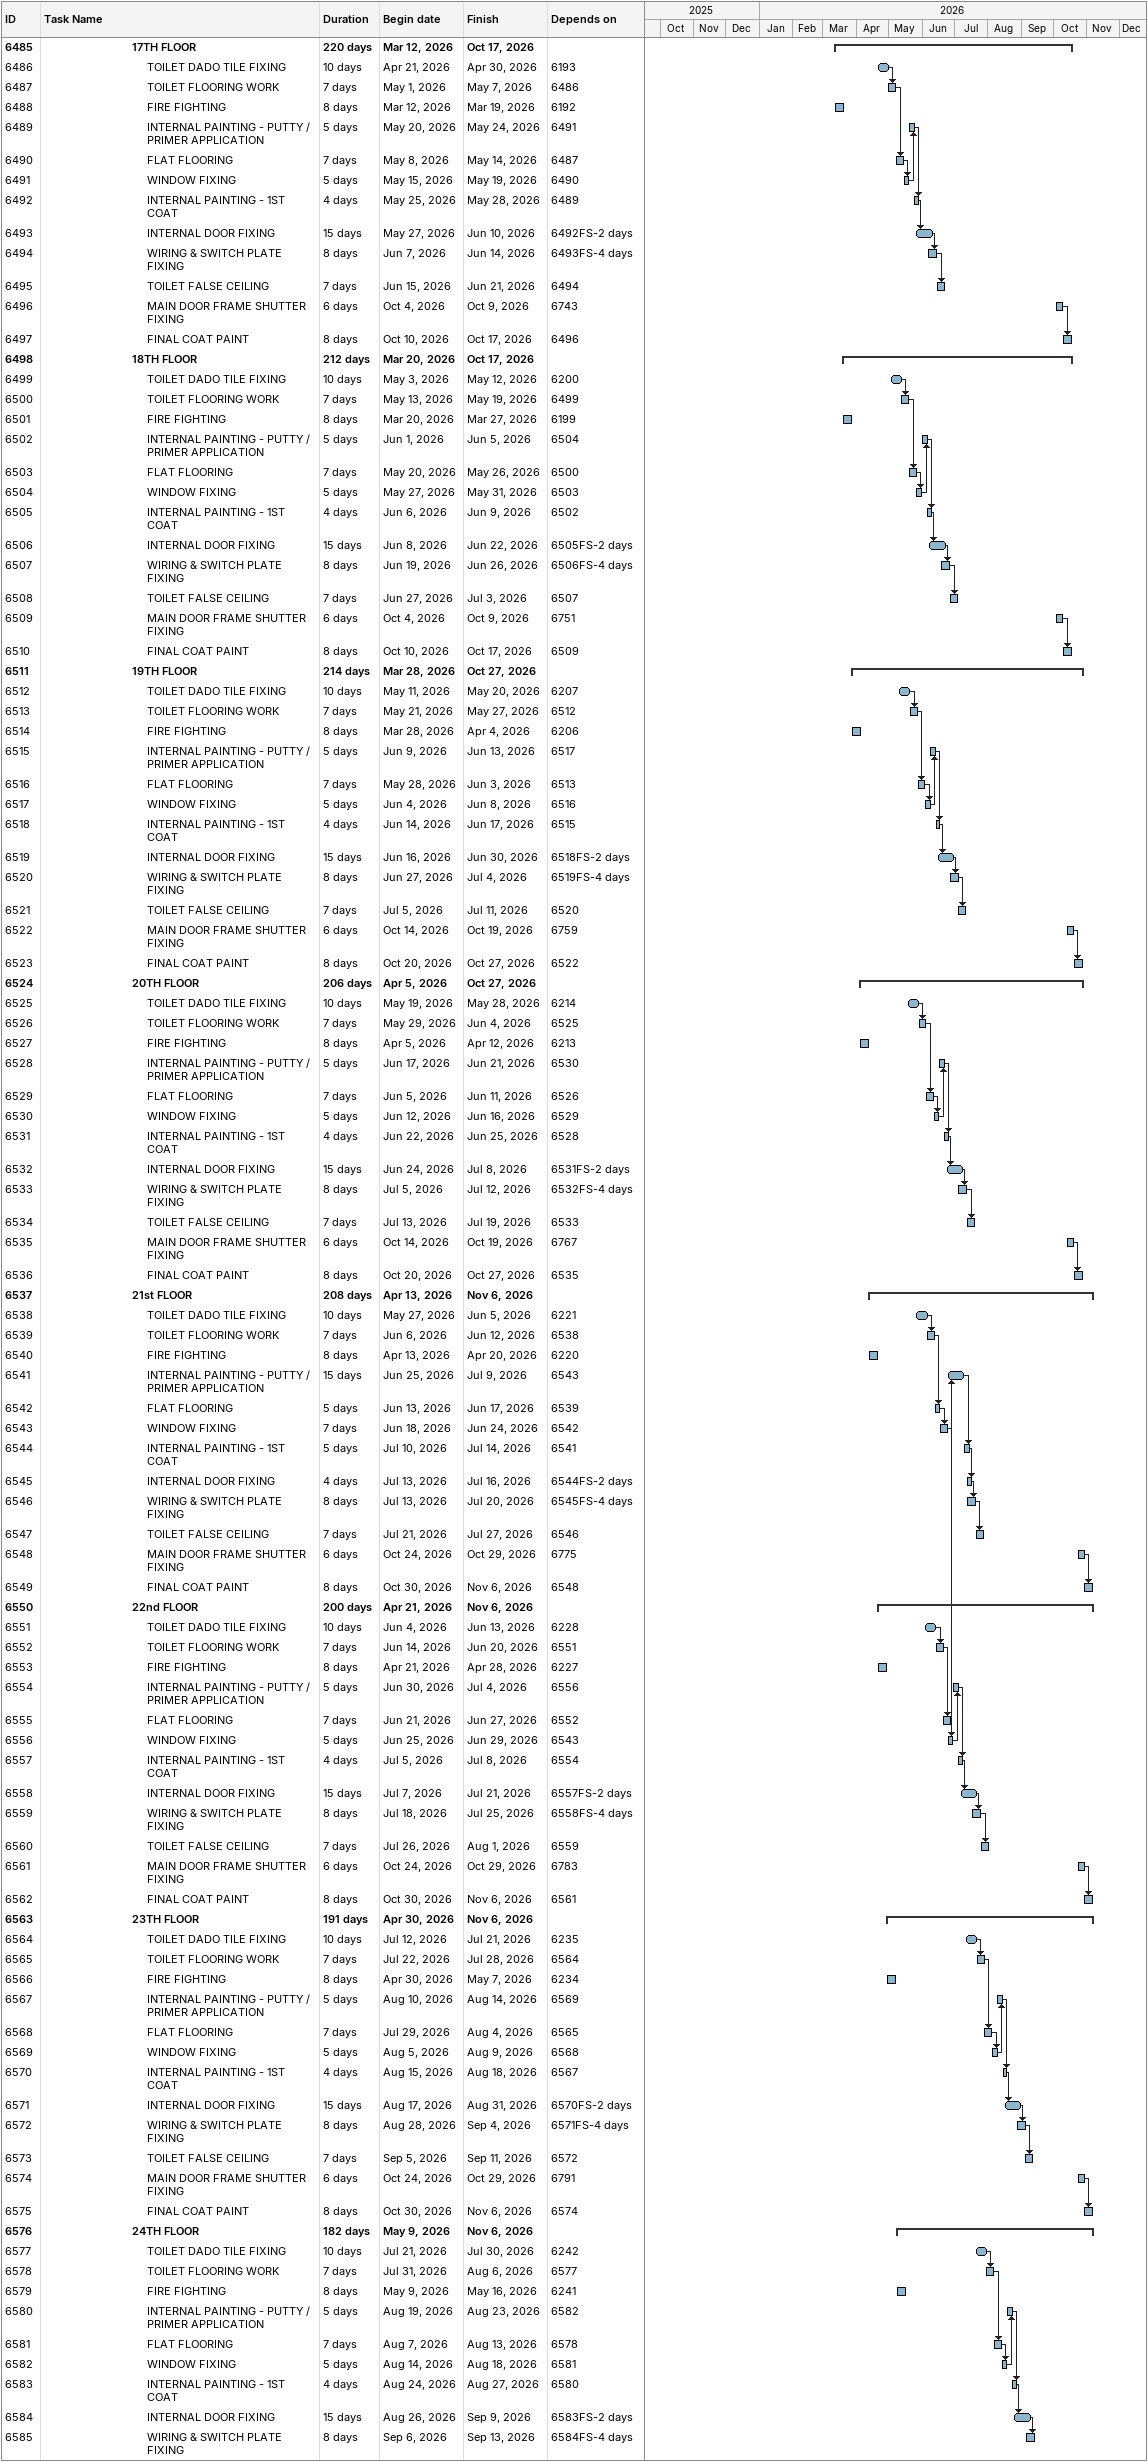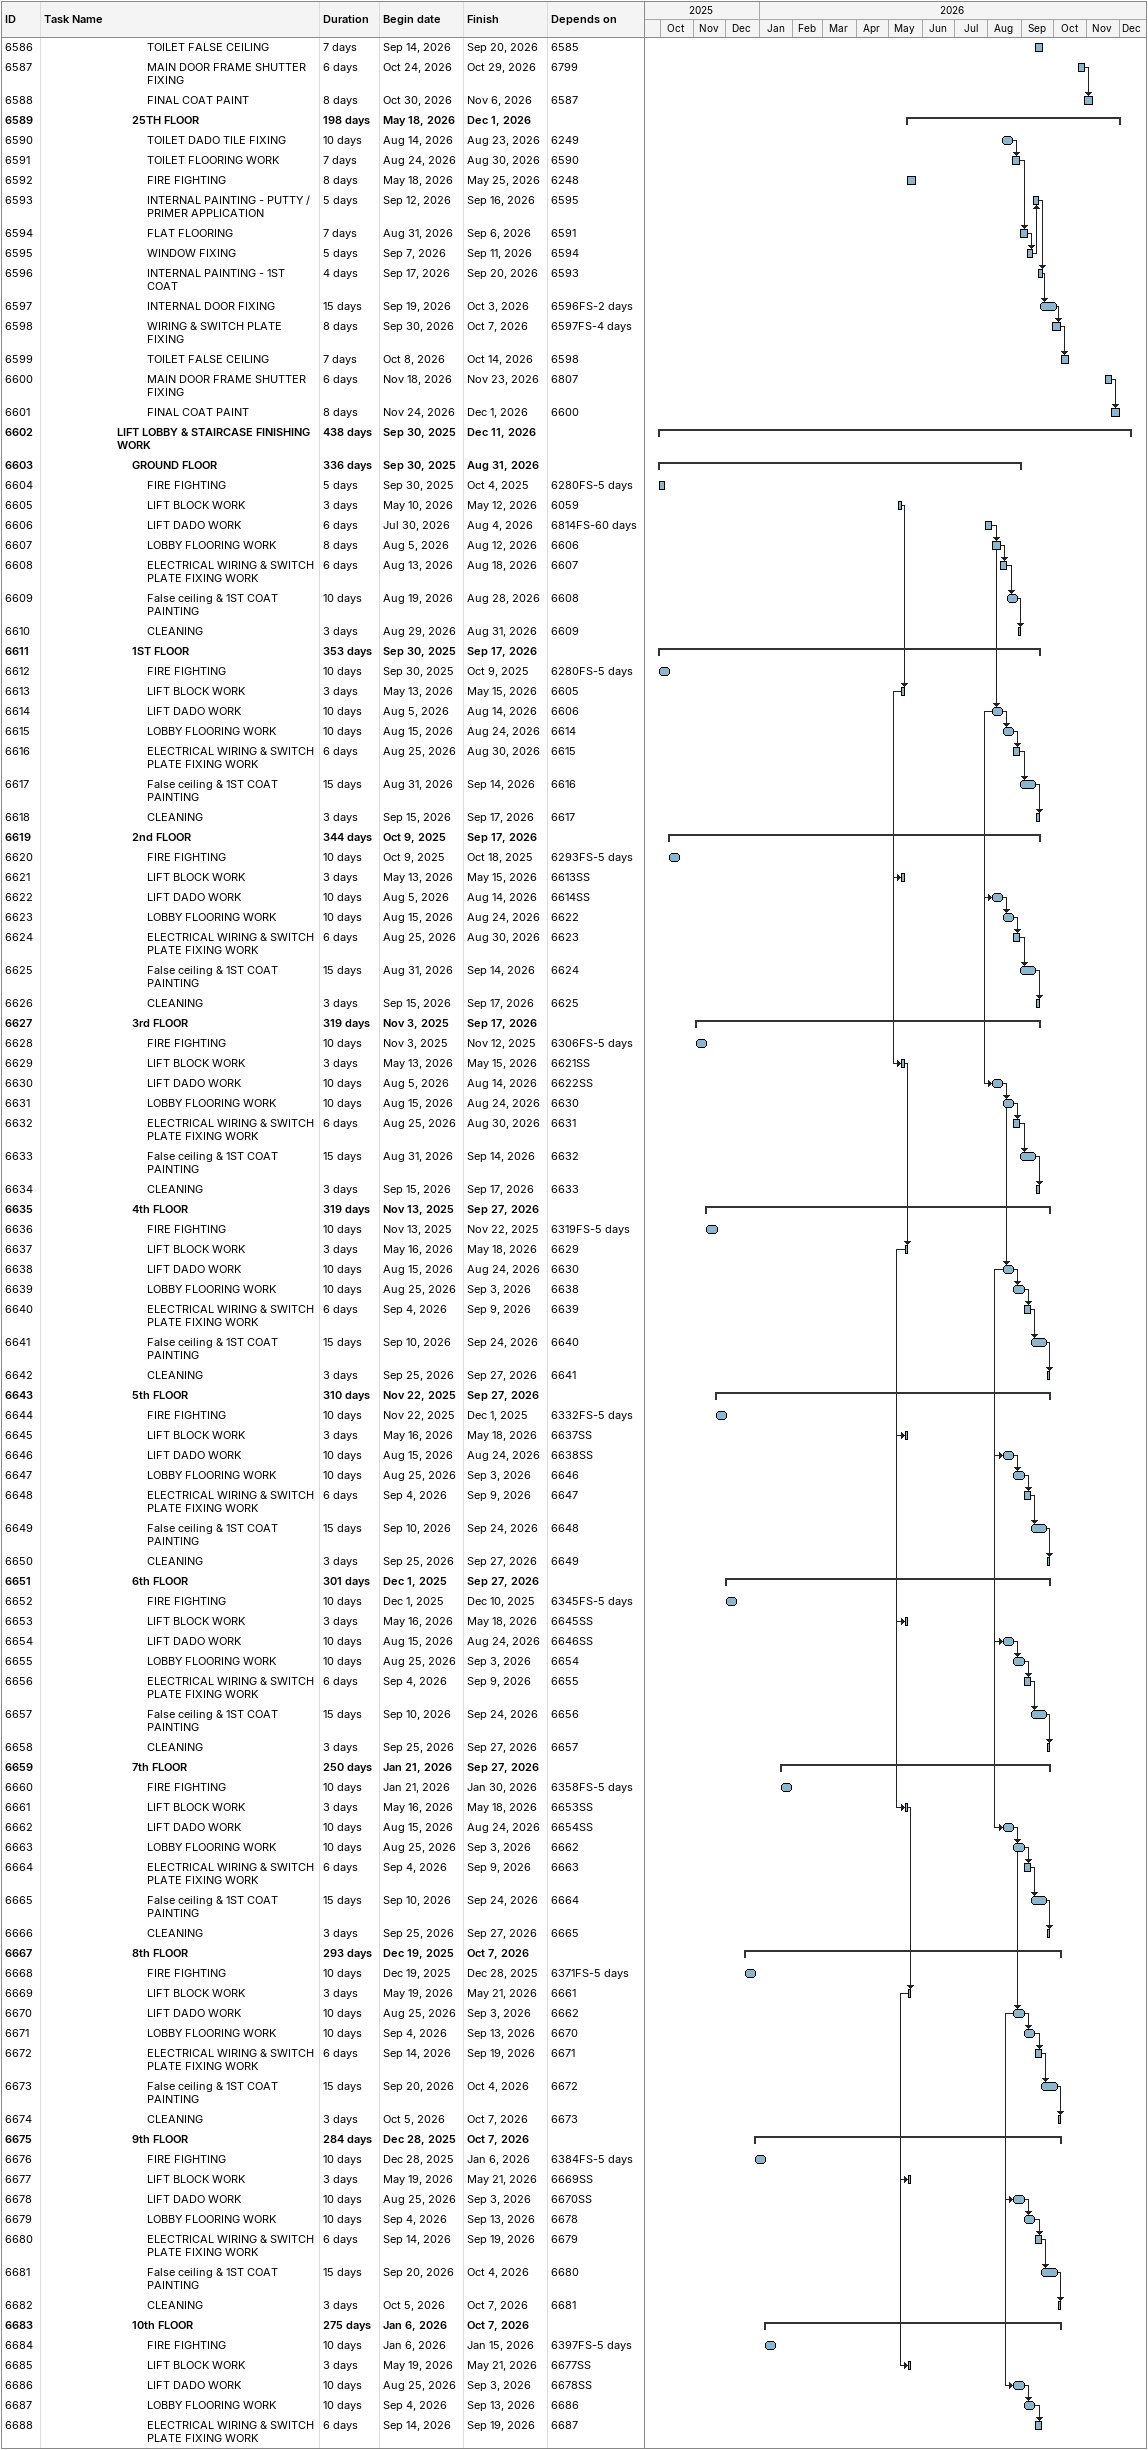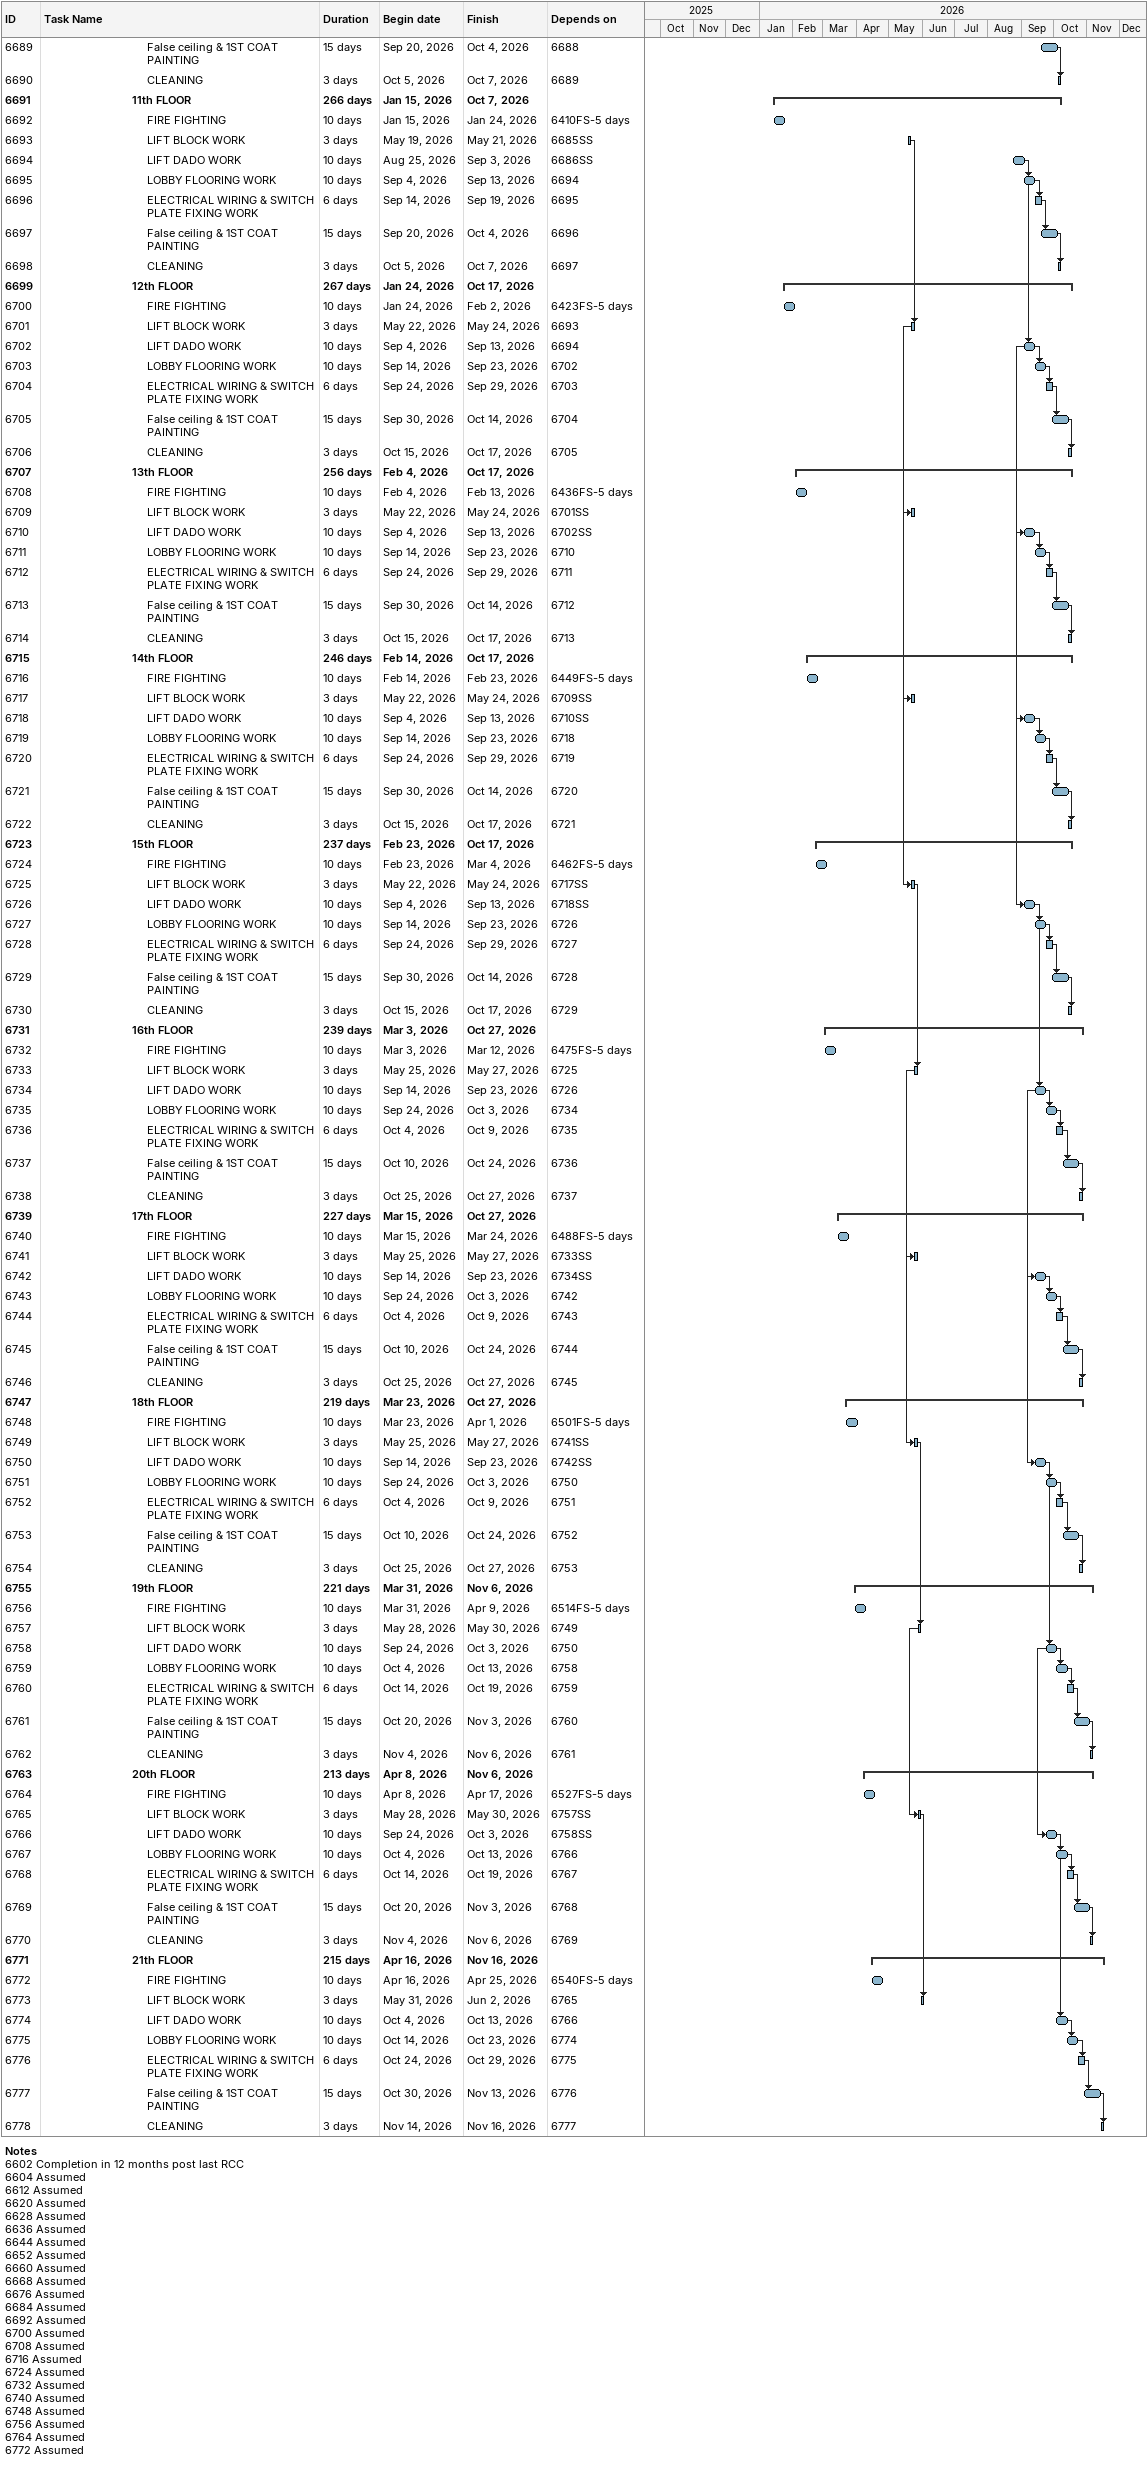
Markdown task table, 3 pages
| ID | Level | Task | Duration | Start | Finish | Predecessors |
|---|---|---|---|---|---|---|
| 6485 | 7 | **17TH FLOOR** | 220d | 2026-03-12 | 2026-10-17 |  |
| 6486 | 8 | TOILET DADO TILE FIXING | 10d | 2026-04-21 | 2026-04-30 | 6193 |
| 6487 | 8 | TOILET FLOORING WORK | 7d | 2026-05-01 | 2026-05-07 | 6486 |
| 6488 | 8 | FIRE FIGHTING | 8d | 2026-03-12 | 2026-03-19 | 6192 |
| 6489 | 8 | INTERNAL PAINTING - PUTTY / PRIMER APPLICATION | 5d | 2026-05-20 | 2026-05-24 | 6491 |
| 6490 | 8 | FLAT FLOORING | 7d | 2026-05-08 | 2026-05-14 | 6487 |
| 6491 | 8 | WINDOW FIXING | 5d | 2026-05-15 | 2026-05-19 | 6490 |
| 6492 | 8 | INTERNAL PAINTING - 1ST COAT | 4d | 2026-05-25 | 2026-05-28 | 6489 |
| 6493 | 8 | INTERNAL DOOR FIXING | 15d | 2026-05-27 | 2026-06-10 | 6492FS-2d |
| 6494 | 8 | WIRING & SWITCH PLATE FIXING | 8d | 2026-06-07 | 2026-06-14 | 6493FS-4d |
| 6495 | 8 | TOILET FALSE CEILING | 7d | 2026-06-15 | 2026-06-21 | 6494 |
| 6496 | 8 | MAIN DOOR FRAME SHUTTER FIXING | 6d | 2026-10-04 | 2026-10-09 | 6743 |
| 6497 | 8 | FINAL COAT PAINT | 8d | 2026-10-10 | 2026-10-17 | 6496 |
| 6498 | 7 | **18TH FLOOR** | 212d | 2026-03-20 | 2026-10-17 |  |
| 6499 | 8 | TOILET DADO TILE FIXING | 10d | 2026-05-03 | 2026-05-12 | 6200 |
| 6500 | 8 | TOILET FLOORING WORK | 7d | 2026-05-13 | 2026-05-19 | 6499 |
| 6501 | 8 | FIRE FIGHTING | 8d | 2026-03-20 | 2026-03-27 | 6199 |
| 6502 | 8 | INTERNAL PAINTING - PUTTY / PRIMER APPLICATION | 5d | 2026-06-01 | 2026-06-05 | 6504 |
| 6503 | 8 | FLAT FLOORING | 7d | 2026-05-20 | 2026-05-26 | 6500 |
| 6504 | 8 | WINDOW FIXING | 5d | 2026-05-27 | 2026-05-31 | 6503 |
| 6505 | 8 | INTERNAL PAINTING - 1ST COAT | 4d | 2026-06-06 | 2026-06-09 | 6502 |
| 6506 | 8 | INTERNAL DOOR FIXING | 15d | 2026-06-08 | 2026-06-22 | 6505FS-2d |
| 6507 | 8 | WIRING & SWITCH PLATE FIXING | 8d | 2026-06-19 | 2026-06-26 | 6506FS-4d |
| 6508 | 8 | TOILET FALSE CEILING | 7d | 2026-06-27 | 2026-07-03 | 6507 |
| 6509 | 8 | MAIN DOOR FRAME SHUTTER FIXING | 6d | 2026-10-04 | 2026-10-09 | 6751 |
| 6510 | 8 | FINAL COAT PAINT | 8d | 2026-10-10 | 2026-10-17 | 6509 |
| 6511 | 7 | **19TH FLOOR** | 214d | 2026-03-28 | 2026-10-27 |  |
| 6512 | 8 | TOILET DADO TILE FIXING | 10d | 2026-05-11 | 2026-05-20 | 6207 |
| 6513 | 8 | TOILET FLOORING WORK | 7d | 2026-05-21 | 2026-05-27 | 6512 |
| 6514 | 8 | FIRE FIGHTING | 8d | 2026-03-28 | 2026-04-04 | 6206 |
| 6515 | 8 | INTERNAL PAINTING - PUTTY / PRIMER APPLICATION | 5d | 2026-06-09 | 2026-06-13 | 6517 |
| 6516 | 8 | FLAT FLOORING | 7d | 2026-05-28 | 2026-06-03 | 6513 |
| 6517 | 8 | WINDOW FIXING | 5d | 2026-06-04 | 2026-06-08 | 6516 |
| 6518 | 8 | INTERNAL PAINTING - 1ST COAT | 4d | 2026-06-14 | 2026-06-17 | 6515 |
| 6519 | 8 | INTERNAL DOOR FIXING | 15d | 2026-06-16 | 2026-06-30 | 6518FS-2d |
| 6520 | 8 | WIRING & SWITCH PLATE FIXING | 8d | 2026-06-27 | 2026-07-04 | 6519FS-4d |
| 6521 | 8 | TOILET FALSE CEILING | 7d | 2026-07-05 | 2026-07-11 | 6520 |
| 6522 | 8 | MAIN DOOR FRAME SHUTTER FIXING | 6d | 2026-10-14 | 2026-10-19 | 6759 |
| 6523 | 8 | FINAL COAT PAINT | 8d | 2026-10-20 | 2026-10-27 | 6522 |
| 6524 | 7 | **20TH FLOOR** | 206d | 2026-04-05 | 2026-10-27 |  |
| 6525 | 8 | TOILET DADO TILE FIXING | 10d | 2026-05-19 | 2026-05-28 | 6214 |
| 6526 | 8 | TOILET FLOORING WORK | 7d | 2026-05-29 | 2026-06-04 | 6525 |
| 6527 | 8 | FIRE FIGHTING | 8d | 2026-04-05 | 2026-04-12 | 6213 |
| 6528 | 8 | INTERNAL PAINTING - PUTTY / PRIMER APPLICATION | 5d | 2026-06-17 | 2026-06-21 | 6530 |
| 6529 | 8 | FLAT FLOORING | 7d | 2026-06-05 | 2026-06-11 | 6526 |
| 6530 | 8 | WINDOW FIXING | 5d | 2026-06-12 | 2026-06-16 | 6529 |
| 6531 | 8 | INTERNAL PAINTING - 1ST COAT | 4d | 2026-06-22 | 2026-06-25 | 6528 |
| 6532 | 8 | INTERNAL DOOR FIXING | 15d | 2026-06-24 | 2026-07-08 | 6531FS-2d |
| 6533 | 8 | WIRING & SWITCH PLATE FIXING | 8d | 2026-07-05 | 2026-07-12 | 6532FS-4d |
| 6534 | 8 | TOILET FALSE CEILING | 7d | 2026-07-13 | 2026-07-19 | 6533 |
| 6535 | 8 | MAIN DOOR FRAME SHUTTER FIXING | 6d | 2026-10-14 | 2026-10-19 | 6767 |
| 6536 | 8 | FINAL COAT PAINT | 8d | 2026-10-20 | 2026-10-27 | 6535 |
| 6537 | 7 | **21st FLOOR** | 208d | 2026-04-13 | 2026-11-06 |  |
| 6538 | 8 | TOILET DADO TILE FIXING | 10d | 2026-05-27 | 2026-06-05 | 6221 |
| 6539 | 8 | TOILET FLOORING WORK | 7d | 2026-06-06 | 2026-06-12 | 6538 |
| 6540 | 8 | FIRE FIGHTING | 8d | 2026-04-13 | 2026-04-20 | 6220 |
| 6541 | 8 | INTERNAL PAINTING - PUTTY / PRIMER APPLICATION | 15d | 2026-06-25 | 2026-07-09 | 6543 |
| 6542 | 8 | FLAT FLOORING | 5d | 2026-06-13 | 2026-06-17 | 6539 |
| 6543 | 8 | WINDOW FIXING | 7d | 2026-06-18 | 2026-06-24 | 6542 |
| 6544 | 8 | INTERNAL PAINTING - 1ST COAT | 5d | 2026-07-10 | 2026-07-14 | 6541 |
| 6545 | 8 | INTERNAL DOOR FIXING | 4d | 2026-07-13 | 2026-07-16 | 6544FS-2d |
| 6546 | 8 | WIRING & SWITCH PLATE FIXING | 8d | 2026-07-13 | 2026-07-20 | 6545FS-4d |
| 6547 | 8 | TOILET FALSE CEILING | 7d | 2026-07-21 | 2026-07-27 | 6546 |
| 6548 | 8 | MAIN DOOR FRAME SHUTTER FIXING | 6d | 2026-10-24 | 2026-10-29 | 6775 |
| 6549 | 8 | FINAL COAT PAINT | 8d | 2026-10-30 | 2026-11-06 | 6548 |
| 6550 | 7 | **22nd FLOOR** | 200d | 2026-04-21 | 2026-11-06 |  |
| 6551 | 8 | TOILET DADO TILE FIXING | 10d | 2026-06-04 | 2026-06-13 | 6228 |
| 6552 | 8 | TOILET FLOORING WORK | 7d | 2026-06-14 | 2026-06-20 | 6551 |
| 6553 | 8 | FIRE FIGHTING | 8d | 2026-04-21 | 2026-04-28 | 6227 |
| 6554 | 8 | INTERNAL PAINTING - PUTTY / PRIMER APPLICATION | 5d | 2026-06-30 | 2026-07-04 | 6556 |
| 6555 | 8 | FLAT FLOORING | 7d | 2026-06-21 | 2026-06-27 | 6552 |
| 6556 | 8 | WINDOW FIXING | 5d | 2026-06-25 | 2026-06-29 | 6543 |
| 6557 | 8 | INTERNAL PAINTING - 1ST COAT | 4d | 2026-07-05 | 2026-07-08 | 6554 |
| 6558 | 8 | INTERNAL DOOR FIXING | 15d | 2026-07-07 | 2026-07-21 | 6557FS-2d |
| 6559 | 8 | WIRING & SWITCH PLATE FIXING | 8d | 2026-07-18 | 2026-07-25 | 6558FS-4d |
| 6560 | 8 | TOILET FALSE CEILING | 7d | 2026-07-26 | 2026-08-01 | 6559 |
| 6561 | 8 | MAIN DOOR FRAME SHUTTER FIXING | 6d | 2026-10-24 | 2026-10-29 | 6783 |
| 6562 | 8 | FINAL COAT PAINT | 8d | 2026-10-30 | 2026-11-06 | 6561 |
| 6563 | 7 | **23TH FLOOR** | 191d | 2026-04-30 | 2026-11-06 |  |
| 6564 | 8 | TOILET DADO TILE FIXING | 10d | 2026-07-12 | 2026-07-21 | 6235 |
| 6565 | 8 | TOILET FLOORING WORK | 7d | 2026-07-22 | 2026-07-28 | 6564 |
| 6566 | 8 | FIRE FIGHTING | 8d | 2026-04-30 | 2026-05-07 | 6234 |
| 6567 | 8 | INTERNAL PAINTING - PUTTY / PRIMER APPLICATION | 5d | 2026-08-10 | 2026-08-14 | 6569 |
| 6568 | 8 | FLAT FLOORING | 7d | 2026-07-29 | 2026-08-04 | 6565 |
| 6569 | 8 | WINDOW FIXING | 5d | 2026-08-05 | 2026-08-09 | 6568 |
| 6570 | 8 | INTERNAL PAINTING - 1ST COAT | 4d | 2026-08-15 | 2026-08-18 | 6567 |
| 6571 | 8 | INTERNAL DOOR FIXING | 15d | 2026-08-17 | 2026-08-31 | 6570FS-2d |
| 6572 | 8 | WIRING & SWITCH PLATE FIXING | 8d | 2026-08-28 | 2026-09-04 | 6571FS-4d |
| 6573 | 8 | TOILET FALSE CEILING | 7d | 2026-09-05 | 2026-09-11 | 6572 |
| 6574 | 8 | MAIN DOOR FRAME SHUTTER FIXING | 6d | 2026-10-24 | 2026-10-29 | 6791 |
| 6575 | 8 | FINAL COAT PAINT | 8d | 2026-10-30 | 2026-11-06 | 6574 |
| 6576 | 7 | **24TH FLOOR** | 182d | 2026-05-09 | 2026-11-06 |  |
| 6577 | 8 | TOILET DADO TILE FIXING | 10d | 2026-07-21 | 2026-07-30 | 6242 |
| 6578 | 8 | TOILET FLOORING WORK | 7d | 2026-07-31 | 2026-08-06 | 6577 |
| 6579 | 8 | FIRE FIGHTING | 8d | 2026-05-09 | 2026-05-16 | 6241 |
| 6580 | 8 | INTERNAL PAINTING - PUTTY / PRIMER APPLICATION | 5d | 2026-08-19 | 2026-08-23 | 6582 |
| 6581 | 8 | FLAT FLOORING | 7d | 2026-08-07 | 2026-08-13 | 6578 |
| 6582 | 8 | WINDOW FIXING | 5d | 2026-08-14 | 2026-08-18 | 6581 |
| 6583 | 8 | INTERNAL PAINTING - 1ST COAT | 4d | 2026-08-24 | 2026-08-27 | 6580 |
| 6584 | 8 | INTERNAL DOOR FIXING | 15d | 2026-08-26 | 2026-09-09 | 6583FS-2d |
| 6585 | 8 | WIRING & SWITCH PLATE FIXING | 8d | 2026-09-06 | 2026-09-13 | 6584FS-4d |
| 6586 | 8 | TOILET FALSE CEILING | 7d | 2026-09-14 | 2026-09-20 | 6585 |
| 6587 | 8 | MAIN DOOR FRAME SHUTTER FIXING | 6d | 2026-10-24 | 2026-10-29 | 6799 |
| 6588 | 8 | FINAL COAT PAINT | 8d | 2026-10-30 | 2026-11-06 | 6587 |
| 6589 | 7 | **25TH FLOOR** | 198d | 2026-05-18 | 2026-12-01 |  |
| 6590 | 8 | TOILET DADO TILE FIXING | 10d | 2026-08-14 | 2026-08-23 | 6249 |
| 6591 | 8 | TOILET FLOORING WORK | 7d | 2026-08-24 | 2026-08-30 | 6590 |
| 6592 | 8 | FIRE FIGHTING | 8d | 2026-05-18 | 2026-05-25 | 6248 |
| 6593 | 8 | INTERNAL PAINTING - PUTTY / PRIMER APPLICATION | 5d | 2026-09-12 | 2026-09-16 | 6595 |
| 6594 | 8 | FLAT FLOORING | 7d | 2026-08-31 | 2026-09-06 | 6591 |
| 6595 | 8 | WINDOW FIXING | 5d | 2026-09-07 | 2026-09-11 | 6594 |
| 6596 | 8 | INTERNAL PAINTING - 1ST COAT | 4d | 2026-09-17 | 2026-09-20 | 6593 |
| 6597 | 8 | INTERNAL DOOR FIXING | 15d | 2026-09-19 | 2026-10-03 | 6596FS-2d |
| 6598 | 8 | WIRING & SWITCH PLATE FIXING | 8d | 2026-09-30 | 2026-10-07 | 6597FS-4d |
| 6599 | 8 | TOILET FALSE CEILING | 7d | 2026-10-08 | 2026-10-14 | 6598 |
| 6600 | 8 | MAIN DOOR FRAME SHUTTER FIXING | 6d | 2026-11-18 | 2026-11-23 | 6807 |
| 6601 | 8 | FINAL COAT PAINT | 8d | 2026-11-24 | 2026-12-01 | 6600 |
| 6602 | 6 | **LIFT LOBBY & STAIRCASE FINISHING WORK** | 438d | 2025-09-30 | 2026-12-11 |  |
| 6603 | 7 | **GROUND FLOOR** | 336d | 2025-09-30 | 2026-08-31 |  |
| 6604 | 8 | FIRE FIGHTING | 5d | 2025-09-30 | 2025-10-04 | 6280FS-5d |
| 6605 | 8 | LIFT BLOCK WORK | 3d | 2026-05-10 | 2026-05-12 | 6059 |
| 6606 | 8 | LIFT DADO WORK | 6d | 2026-07-30 | 2026-08-04 | 6814FS-60d |
| 6607 | 8 | LOBBY FLOORING WORK | 8d | 2026-08-05 | 2026-08-12 | 6606 |
| 6608 | 8 | ELECTRICAL WIRING & SWITCH PLATE FIXING WORK | 6d | 2026-08-13 | 2026-08-18 | 6607 |
| 6609 | 8 | False ceiling & 1ST COAT PAINTING | 10d | 2026-08-19 | 2026-08-28 | 6608 |
| 6610 | 8 | CLEANING | 3d | 2026-08-29 | 2026-08-31 | 6609 |
| 6611 | 7 | **1ST FLOOR** | 353d | 2025-09-30 | 2026-09-17 |  |
| 6612 | 8 | FIRE FIGHTING | 10d | 2025-09-30 | 2025-10-09 | 6280FS-5d |
| 6613 | 8 | LIFT BLOCK WORK | 3d | 2026-05-13 | 2026-05-15 | 6605 |
| 6614 | 8 | LIFT DADO WORK | 10d | 2026-08-05 | 2026-08-14 | 6606 |
| 6615 | 8 | LOBBY FLOORING WORK | 10d | 2026-08-15 | 2026-08-24 | 6614 |
| 6616 | 8 | ELECTRICAL WIRING & SWITCH PLATE FIXING WORK | 6d | 2026-08-25 | 2026-08-30 | 6615 |
| 6617 | 8 | False ceiling & 1ST COAT PAINTING | 15d | 2026-08-31 | 2026-09-14 | 6616 |
| 6618 | 8 | CLEANING | 3d | 2026-09-15 | 2026-09-17 | 6617 |
| 6619 | 7 | **2nd FLOOR** | 344d | 2025-10-09 | 2026-09-17 |  |
| 6620 | 8 | FIRE FIGHTING | 10d | 2025-10-09 | 2025-10-18 | 6293FS-5d |
| 6621 | 8 | LIFT BLOCK WORK | 3d | 2026-05-13 | 2026-05-15 | 6613SS |
| 6622 | 8 | LIFT DADO WORK | 10d | 2026-08-05 | 2026-08-14 | 6614SS |
| 6623 | 8 | LOBBY FLOORING WORK | 10d | 2026-08-15 | 2026-08-24 | 6622 |
| 6624 | 8 | ELECTRICAL WIRING & SWITCH PLATE FIXING WORK | 6d | 2026-08-25 | 2026-08-30 | 6623 |
| 6625 | 8 | False ceiling & 1ST COAT PAINTING | 15d | 2026-08-31 | 2026-09-14 | 6624 |
| 6626 | 8 | CLEANING | 3d | 2026-09-15 | 2026-09-17 | 6625 |
| 6627 | 7 | **3rd FLOOR** | 319d | 2025-11-03 | 2026-09-17 |  |
| 6628 | 8 | FIRE FIGHTING | 10d | 2025-11-03 | 2025-11-12 | 6306FS-5d |
| 6629 | 8 | LIFT BLOCK WORK | 3d | 2026-05-13 | 2026-05-15 | 6621SS |
| 6630 | 8 | LIFT DADO WORK | 10d | 2026-08-05 | 2026-08-14 | 6622SS |
| 6631 | 8 | LOBBY FLOORING WORK | 10d | 2026-08-15 | 2026-08-24 | 6630 |
| 6632 | 8 | ELECTRICAL WIRING & SWITCH PLATE FIXING WORK | 6d | 2026-08-25 | 2026-08-30 | 6631 |
| 6633 | 8 | False ceiling & 1ST COAT PAINTING | 15d | 2026-08-31 | 2026-09-14 | 6632 |
| 6634 | 8 | CLEANING | 3d | 2026-09-15 | 2026-09-17 | 6633 |
| 6635 | 7 | **4th FLOOR** | 319d | 2025-11-13 | 2026-09-27 |  |
| 6636 | 8 | FIRE FIGHTING | 10d | 2025-11-13 | 2025-11-22 | 6319FS-5d |
| 6637 | 8 | LIFT BLOCK WORK | 3d | 2026-05-16 | 2026-05-18 | 6629 |
| 6638 | 8 | LIFT DADO WORK | 10d | 2026-08-15 | 2026-08-24 | 6630 |
| 6639 | 8 | LOBBY FLOORING WORK | 10d | 2026-08-25 | 2026-09-03 | 6638 |
| 6640 | 8 | ELECTRICAL WIRING & SWITCH PLATE FIXING WORK | 6d | 2026-09-04 | 2026-09-09 | 6639 |
| 6641 | 8 | False ceiling & 1ST COAT PAINTING | 15d | 2026-09-10 | 2026-09-24 | 6640 |
| 6642 | 8 | CLEANING | 3d | 2026-09-25 | 2026-09-27 | 6641 |
| 6643 | 7 | **5th FLOOR** | 310d | 2025-11-22 | 2026-09-27 |  |
| 6644 | 8 | FIRE FIGHTING | 10d | 2025-11-22 | 2025-12-01 | 6332FS-5d |
| 6645 | 8 | LIFT BLOCK WORK | 3d | 2026-05-16 | 2026-05-18 | 6637SS |
| 6646 | 8 | LIFT DADO WORK | 10d | 2026-08-15 | 2026-08-24 | 6638SS |
| 6647 | 8 | LOBBY FLOORING WORK | 10d | 2026-08-25 | 2026-09-03 | 6646 |
| 6648 | 8 | ELECTRICAL WIRING & SWITCH PLATE FIXING WORK | 6d | 2026-09-04 | 2026-09-09 | 6647 |
| 6649 | 8 | False ceiling & 1ST COAT PAINTING | 15d | 2026-09-10 | 2026-09-24 | 6648 |
| 6650 | 8 | CLEANING | 3d | 2026-09-25 | 2026-09-27 | 6649 |
| 6651 | 7 | **6th FLOOR** | 301d | 2025-12-01 | 2026-09-27 |  |
| 6652 | 8 | FIRE FIGHTING | 10d | 2025-12-01 | 2025-12-10 | 6345FS-5d |
| 6653 | 8 | LIFT BLOCK WORK | 3d | 2026-05-16 | 2026-05-18 | 6645SS |
| 6654 | 8 | LIFT DADO WORK | 10d | 2026-08-15 | 2026-08-24 | 6646SS |
| 6655 | 8 | LOBBY FLOORING WORK | 10d | 2026-08-25 | 2026-09-03 | 6654 |
| 6656 | 8 | ELECTRICAL WIRING & SWITCH PLATE FIXING WORK | 6d | 2026-09-04 | 2026-09-09 | 6655 |
| 6657 | 8 | False ceiling & 1ST COAT PAINTING | 15d | 2026-09-10 | 2026-09-24 | 6656 |
| 6658 | 8 | CLEANING | 3d | 2026-09-25 | 2026-09-27 | 6657 |
| 6659 | 7 | **7th FLOOR** | 250d | 2026-01-21 | 2026-09-27 |  |
| 6660 | 8 | FIRE FIGHTING | 10d | 2026-01-21 | 2026-01-30 | 6358FS-5d |
| 6661 | 8 | LIFT BLOCK WORK | 3d | 2026-05-16 | 2026-05-18 | 6653SS |
| 6662 | 8 | LIFT DADO WORK | 10d | 2026-08-15 | 2026-08-24 | 6654SS |
| 6663 | 8 | LOBBY FLOORING WORK | 10d | 2026-08-25 | 2026-09-03 | 6662 |
| 6664 | 8 | ELECTRICAL WIRING & SWITCH PLATE FIXING WORK | 6d | 2026-09-04 | 2026-09-09 | 6663 |
| 6665 | 8 | False ceiling & 1ST COAT PAINTING | 15d | 2026-09-10 | 2026-09-24 | 6664 |
| 6666 | 8 | CLEANING | 3d | 2026-09-25 | 2026-09-27 | 6665 |
| 6667 | 7 | **8th FLOOR** | 293d | 2025-12-19 | 2026-10-07 |  |
| 6668 | 8 | FIRE FIGHTING | 10d | 2025-12-19 | 2025-12-28 | 6371FS-5d |
| 6669 | 8 | LIFT BLOCK WORK | 3d | 2026-05-19 | 2026-05-21 | 6661 |
| 6670 | 8 | LIFT DADO WORK | 10d | 2026-08-25 | 2026-09-03 | 6662 |
| 6671 | 8 | LOBBY FLOORING WORK | 10d | 2026-09-04 | 2026-09-13 | 6670 |
| 6672 | 8 | ELECTRICAL WIRING & SWITCH PLATE FIXING WORK | 6d | 2026-09-14 | 2026-09-19 | 6671 |
| 6673 | 8 | False ceiling & 1ST COAT PAINTING | 15d | 2026-09-20 | 2026-10-04 | 6672 |
| 6674 | 8 | CLEANING | 3d | 2026-10-05 | 2026-10-07 | 6673 |
| 6675 | 7 | **9th FLOOR** | 284d | 2025-12-28 | 2026-10-07 |  |
| 6676 | 8 | FIRE FIGHTING | 10d | 2025-12-28 | 2026-01-06 | 6384FS-5d |
| 6677 | 8 | LIFT BLOCK WORK | 3d | 2026-05-19 | 2026-05-21 | 6669SS |
| 6678 | 8 | LIFT DADO WORK | 10d | 2026-08-25 | 2026-09-03 | 6670SS |
| 6679 | 8 | LOBBY FLOORING WORK | 10d | 2026-09-04 | 2026-09-13 | 6678 |
| 6680 | 8 | ELECTRICAL WIRING & SWITCH PLATE FIXING WORK | 6d | 2026-09-14 | 2026-09-19 | 6679 |
| 6681 | 8 | False ceiling & 1ST COAT PAINTING | 15d | 2026-09-20 | 2026-10-04 | 6680 |
| 6682 | 8 | CLEANING | 3d | 2026-10-05 | 2026-10-07 | 6681 |
| 6683 | 7 | **10th FLOOR** | 275d | 2026-01-06 | 2026-10-07 |  |
| 6684 | 8 | FIRE FIGHTING | 10d | 2026-01-06 | 2026-01-15 | 6397FS-5d |
| 6685 | 8 | LIFT BLOCK WORK | 3d | 2026-05-19 | 2026-05-21 | 6677SS |
| 6686 | 8 | LIFT DADO WORK | 10d | 2026-08-25 | 2026-09-03 | 6678SS |
| 6687 | 8 | LOBBY FLOORING WORK | 10d | 2026-09-04 | 2026-09-13 | 6686 |
| 6688 | 8 | ELECTRICAL WIRING & SWITCH PLATE FIXING WORK | 6d | 2026-09-14 | 2026-09-19 | 6687 |
| 6689 | 8 | False ceiling & 1ST COAT PAINTING | 15d | 2026-09-20 | 2026-10-04 | 6688 |
| 6690 | 8 | CLEANING | 3d | 2026-10-05 | 2026-10-07 | 6689 |
| 6691 | 7 | **11th FLOOR** | 266d | 2026-01-15 | 2026-10-07 |  |
| 6692 | 8 | FIRE FIGHTING | 10d | 2026-01-15 | 2026-01-24 | 6410FS-5d |
| 6693 | 8 | LIFT BLOCK WORK | 3d | 2026-05-19 | 2026-05-21 | 6685SS |
| 6694 | 8 | LIFT DADO WORK | 10d | 2026-08-25 | 2026-09-03 | 6686SS |
| 6695 | 8 | LOBBY FLOORING WORK | 10d | 2026-09-04 | 2026-09-13 | 6694 |
| 6696 | 8 | ELECTRICAL WIRING & SWITCH PLATE FIXING WORK | 6d | 2026-09-14 | 2026-09-19 | 6695 |
| 6697 | 8 | False ceiling & 1ST COAT PAINTING | 15d | 2026-09-20 | 2026-10-04 | 6696 |
| 6698 | 8 | CLEANING | 3d | 2026-10-05 | 2026-10-07 | 6697 |
| 6699 | 7 | **12th FLOOR** | 267d | 2026-01-24 | 2026-10-17 |  |
| 6700 | 8 | FIRE FIGHTING | 10d | 2026-01-24 | 2026-02-02 | 6423FS-5d |
| 6701 | 8 | LIFT BLOCK WORK | 3d | 2026-05-22 | 2026-05-24 | 6693 |
| 6702 | 8 | LIFT DADO WORK | 10d | 2026-09-04 | 2026-09-13 | 6694 |
| 6703 | 8 | LOBBY FLOORING WORK | 10d | 2026-09-14 | 2026-09-23 | 6702 |
| 6704 | 8 | ELECTRICAL WIRING & SWITCH PLATE FIXING WORK | 6d | 2026-09-24 | 2026-09-29 | 6703 |
| 6705 | 8 | False ceiling & 1ST COAT PAINTING | 15d | 2026-09-30 | 2026-10-14 | 6704 |
| 6706 | 8 | CLEANING | 3d | 2026-10-15 | 2026-10-17 | 6705 |
| 6707 | 7 | **13th FLOOR** | 256d | 2026-02-04 | 2026-10-17 |  |
| 6708 | 8 | FIRE FIGHTING | 10d | 2026-02-04 | 2026-02-13 | 6436FS-5d |
| 6709 | 8 | LIFT BLOCK WORK | 3d | 2026-05-22 | 2026-05-24 | 6701SS |
| 6710 | 8 | LIFT DADO WORK | 10d | 2026-09-04 | 2026-09-13 | 6702SS |
| 6711 | 8 | LOBBY FLOORING WORK | 10d | 2026-09-14 | 2026-09-23 | 6710 |
| 6712 | 8 | ELECTRICAL WIRING & SWITCH PLATE FIXING WORK | 6d | 2026-09-24 | 2026-09-29 | 6711 |
| 6713 | 8 | False ceiling & 1ST COAT PAINTING | 15d | 2026-09-30 | 2026-10-14 | 6712 |
| 6714 | 8 | CLEANING | 3d | 2026-10-15 | 2026-10-17 | 6713 |
| 6715 | 7 | **14th FLOOR** | 246d | 2026-02-14 | 2026-10-17 |  |
| 6716 | 8 | FIRE FIGHTING | 10d | 2026-02-14 | 2026-02-23 | 6449FS-5d |
| 6717 | 8 | LIFT BLOCK WORK | 3d | 2026-05-22 | 2026-05-24 | 6709SS |
| 6718 | 8 | LIFT DADO WORK | 10d | 2026-09-04 | 2026-09-13 | 6710SS |
| 6719 | 8 | LOBBY FLOORING WORK | 10d | 2026-09-14 | 2026-09-23 | 6718 |
| 6720 | 8 | ELECTRICAL WIRING & SWITCH PLATE FIXING WORK | 6d | 2026-09-24 | 2026-09-29 | 6719 |
| 6721 | 8 | False ceiling & 1ST COAT PAINTING | 15d | 2026-09-30 | 2026-10-14 | 6720 |
| 6722 | 8 | CLEANING | 3d | 2026-10-15 | 2026-10-17 | 6721 |
| 6723 | 7 | **15th FLOOR** | 237d | 2026-02-23 | 2026-10-17 |  |
| 6724 | 8 | FIRE FIGHTING | 10d | 2026-02-23 | 2026-03-04 | 6462FS-5d |
| 6725 | 8 | LIFT BLOCK WORK | 3d | 2026-05-22 | 2026-05-24 | 6717SS |
| 6726 | 8 | LIFT DADO WORK | 10d | 2026-09-04 | 2026-09-13 | 6718SS |
| 6727 | 8 | LOBBY FLOORING WORK | 10d | 2026-09-14 | 2026-09-23 | 6726 |
| 6728 | 8 | ELECTRICAL WIRING & SWITCH PLATE FIXING WORK | 6d | 2026-09-24 | 2026-09-29 | 6727 |
| 6729 | 8 | False ceiling & 1ST COAT PAINTING | 15d | 2026-09-30 | 2026-10-14 | 6728 |
| 6730 | 8 | CLEANING | 3d | 2026-10-15 | 2026-10-17 | 6729 |
| 6731 | 7 | **16th FLOOR** | 239d | 2026-03-03 | 2026-10-27 |  |
| 6732 | 8 | FIRE FIGHTING | 10d | 2026-03-03 | 2026-03-12 | 6475FS-5d |
| 6733 | 8 | LIFT BLOCK WORK | 3d | 2026-05-25 | 2026-05-27 | 6725 |
| 6734 | 8 | LIFT DADO WORK | 10d | 2026-09-14 | 2026-09-23 | 6726 |
| 6735 | 8 | LOBBY FLOORING WORK | 10d | 2026-09-24 | 2026-10-03 | 6734 |
| 6736 | 8 | ELECTRICAL WIRING & SWITCH PLATE FIXING WORK | 6d | 2026-10-04 | 2026-10-09 | 6735 |
| 6737 | 8 | False ceiling & 1ST COAT PAINTING | 15d | 2026-10-10 | 2026-10-24 | 6736 |
| 6738 | 8 | CLEANING | 3d | 2026-10-25 | 2026-10-27 | 6737 |
| 6739 | 7 | **17th FLOOR** | 227d | 2026-03-15 | 2026-10-27 |  |
| 6740 | 8 | FIRE FIGHTING | 10d | 2026-03-15 | 2026-03-24 | 6488FS-5d |
| 6741 | 8 | LIFT BLOCK WORK | 3d | 2026-05-25 | 2026-05-27 | 6733SS |
| 6742 | 8 | LIFT DADO WORK | 10d | 2026-09-14 | 2026-09-23 | 6734SS |
| 6743 | 8 | LOBBY FLOORING WORK | 10d | 2026-09-24 | 2026-10-03 | 6742 |
| 6744 | 8 | ELECTRICAL WIRING & SWITCH PLATE FIXING WORK | 6d | 2026-10-04 | 2026-10-09 | 6743 |
| 6745 | 8 | False ceiling & 1ST COAT PAINTING | 15d | 2026-10-10 | 2026-10-24 | 6744 |
| 6746 | 8 | CLEANING | 3d | 2026-10-25 | 2026-10-27 | 6745 |
| 6747 | 7 | **18th FLOOR** | 219d | 2026-03-23 | 2026-10-27 |  |
| 6748 | 8 | FIRE FIGHTING | 10d | 2026-03-23 | 2026-04-01 | 6501FS-5d |
| 6749 | 8 | LIFT BLOCK WORK | 3d | 2026-05-25 | 2026-05-27 | 6741SS |
| 6750 | 8 | LIFT DADO WORK | 10d | 2026-09-14 | 2026-09-23 | 6742SS |
| 6751 | 8 | LOBBY FLOORING WORK | 10d | 2026-09-24 | 2026-10-03 | 6750 |
| 6752 | 8 | ELECTRICAL WIRING & SWITCH PLATE FIXING WORK | 6d | 2026-10-04 | 2026-10-09 | 6751 |
| 6753 | 8 | False ceiling & 1ST COAT PAINTING | 15d | 2026-10-10 | 2026-10-24 | 6752 |
| 6754 | 8 | CLEANING | 3d | 2026-10-25 | 2026-10-27 | 6753 |
| 6755 | 7 | **19th FLOOR** | 221d | 2026-03-31 | 2026-11-06 |  |
| 6756 | 8 | FIRE FIGHTING | 10d | 2026-03-31 | 2026-04-09 | 6514FS-5d |
| 6757 | 8 | LIFT BLOCK WORK | 3d | 2026-05-28 | 2026-05-30 | 6749 |
| 6758 | 8 | LIFT DADO WORK | 10d | 2026-09-24 | 2026-10-03 | 6750 |
| 6759 | 8 | LOBBY FLOORING WORK | 10d | 2026-10-04 | 2026-10-13 | 6758 |
| 6760 | 8 | ELECTRICAL WIRING & SWITCH PLATE FIXING WORK | 6d | 2026-10-14 | 2026-10-19 | 6759 |
| 6761 | 8 | False ceiling & 1ST COAT PAINTING | 15d | 2026-10-20 | 2026-11-03 | 6760 |
| 6762 | 8 | CLEANING | 3d | 2026-11-04 | 2026-11-06 | 6761 |
| 6763 | 7 | **20th FLOOR** | 213d | 2026-04-08 | 2026-11-06 |  |
| 6764 | 8 | FIRE FIGHTING | 10d | 2026-04-08 | 2026-04-17 | 6527FS-5d |
| 6765 | 8 | LIFT BLOCK WORK | 3d | 2026-05-28 | 2026-05-30 | 6757SS |
| 6766 | 8 | LIFT DADO WORK | 10d | 2026-09-24 | 2026-10-03 | 6758SS |
| 6767 | 8 | LOBBY FLOORING WORK | 10d | 2026-10-04 | 2026-10-13 | 6766 |
| 6768 | 8 | ELECTRICAL WIRING & SWITCH PLATE FIXING WORK | 6d | 2026-10-14 | 2026-10-19 | 6767 |
| 6769 | 8 | False ceiling & 1ST COAT PAINTING | 15d | 2026-10-20 | 2026-11-03 | 6768 |
| 6770 | 8 | CLEANING | 3d | 2026-11-04 | 2026-11-06 | 6769 |
| 6771 | 7 | **21th FLOOR** | 215d | 2026-04-16 | 2026-11-16 |  |
| 6772 | 8 | FIRE FIGHTING | 10d | 2026-04-16 | 2026-04-25 | 6540FS-5d |
| 6773 | 8 | LIFT BLOCK WORK | 3d | 2026-05-31 | 2026-06-02 | 6765 |
| 6774 | 8 | LIFT DADO WORK | 10d | 2026-10-04 | 2026-10-13 | 6766 |
| 6775 | 8 | LOBBY FLOORING WORK | 10d | 2026-10-14 | 2026-10-23 | 6774 |
| 6776 | 8 | ELECTRICAL WIRING & SWITCH PLATE FIXING WORK | 6d | 2026-10-24 | 2026-10-29 | 6775 |
| 6777 | 8 | False ceiling & 1ST COAT PAINTING | 15d | 2026-10-30 | 2026-11-13 | 6776 |
| 6778 | 8 | CLEANING | 3d | 2026-11-14 | 2026-11-16 | 6777 |

Notes
- 6602: Completion in 12 months post last RCC
- 6604: Assumed
- 6612: Assumed
- 6620: Assumed
- 6628: Assumed
- 6636: Assumed
- 6644: Assumed
- 6652: Assumed
- 6660: Assumed
- 6668: Assumed
- 6676: Assumed
- 6684: Assumed
- 6692: Assumed
- 6700: Assumed
- 6708: Assumed
- 6716: Assumed
- 6724: Assumed
- 6732: Assumed
- 6740: Assumed
- 6748: Assumed
- 6756: Assumed
- 6764: Assumed
- 6772: Assumed
